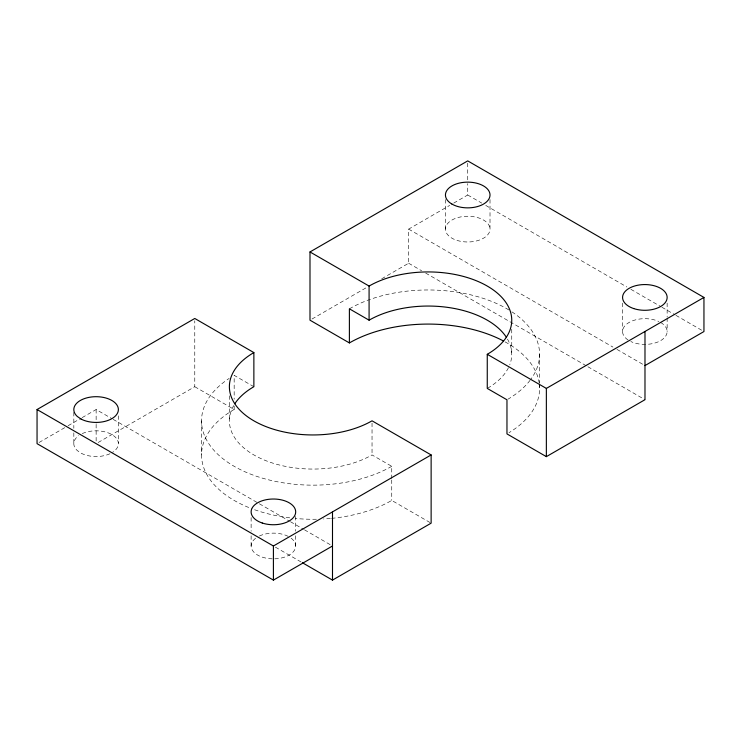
<?xml version="1.0" encoding="UTF-8"?>
<svg xmlns="http://www.w3.org/2000/svg" width="741" height="741" viewBox="0 0 741 741"><rect width="100%" height="100%" fill="white"/><g stroke="black" fill="none" stroke-linecap="round" stroke-linejoin="round"><path stroke-width="0.56" stroke-dasharray="3.71 2.78" d="M98.136 442.507L194.772 386.709L194.772 320.788M39.051 442.497L67.098 426.307M68.098 425.723L81.121 418.211M82.121 417.637L96.135 409.541L112.16 418.785M381.735 278.764L408.634 263.24L408.634 229.117L449.694 205.414M453.705 203.099L467.728 195.003L467.728 183.629M311.989 319.028L366.786 287.397M408.634 229.117L612.937 347.075M616.947 349.391L643.985 364.998M408.634 263.24L421.648 270.752M425.658 273.068L586.9 366.156M587.9 366.739L644.985 399.695M253.867 386.709L234.165 375.335L234.165 399.214M233.684 405.559A83.566 48.248 0 0 0 269.011 461.856A83.566 48.248 0 0 0 372.038 454.937L391.739 466.311L391.739 478.816M194.772 386.709L234.165 409.449A111.419 64.328 0 0 0 250.523 508.215M331.551 518.357A111.419 64.328 0 0 0 391.739 500.425L430.141 522.6M113.169 419.369L258.387 503.213M259.387 503.787L289.435 521.136M290.435 521.71L303.449 529.231M304.458 529.806L332.496 545.997M275.411 547.154L301.448 562.187M467.728 195.003L481.743 203.099M485.744 205.414L626.877 286.989M630.878 289.305L660.907 306.663M661.908 307.237L674.921 314.758M675.922 315.342L703.95 331.542M667.141 303.106L667.141 316.759M667.141 317.898L667.141 331.542M622.579 303.106L622.579 331.542M539.596 354.3L539.596 382.726M539.596 383.866L539.596 388.414M511.744 329.282L511.744 354.3M490.014 199.551L490.014 229.117A22.286 12.866 0 0 1 456.586 240.26A22.286 12.866 0 0 1 456.586 217.974A22.286 12.866 0 0 1 490.014 229.117M467.728 163.159L467.728 182.49M445.443 199.551L445.443 229.117M391.739 479.955L391.739 500.425M372.038 423.092L372.038 454.937M295.687 516.431L295.687 531.214M295.687 535.762L295.687 545.997M251.125 517.57L251.125 531.214M251.125 535.762L251.125 545.997M234.165 406.04L234.165 409.449M229.386 395.805L229.386 420.823M201.533 420.823L201.533 454.937M118.356 415.821L118.356 443.118M96.135 409.541L96.135 423.185M96.135 424.324L96.135 441.377M73.831 412.394L73.831 428.317M73.831 432.864L73.831 444.239M660.62 322.446A22.286 12.866 0 0 1 661.417 340.147A22.286 12.866 0 0 1 630.832 341.536M628.109 340.026A22.286 12.866 0 0 1 628.794 322.622A22.286 12.866 0 0 1 658.888 321.538M508.446 367.712A83.566 48.248 0 0 1 487.263 388.414M507.446 339.035A83.566 48.248 0 0 1 509.752 364.748M539.328 383.94A111.419 64.328 0 0 1 508.984 432.707M505.084 341.87A111.419 64.328 0 0 1 539.17 382.819M511.929 311.868A111.419 64.328 0 0 1 530.778 379.373M530.093 380.29A111.419 64.328 0 0 1 507.974 399.186M349.391 308.812A111.419 64.328 0 0 1 510.957 311.239M291.083 538.161A22.286 12.866 0 0 1 293.64 551.387A22.286 12.866 0 0 1 274.568 558.844M272.243 558.844A22.286 12.866 0 0 1 252.607 550.609A22.286 12.866 0 0 1 257.646 536.901M259.378 536.002A22.286 12.866 0 0 1 289.166 536.901M82.232 433.605A22.286 12.866 0 0 1 112.4 434.902A22.286 12.866 0 0 1 112.521 452.371M109.964 453.751A22.286 12.866 0 0 1 81.038 453.159L77.305 450.584A22.286 12.866 0 0 1 78.722 435.615M330.393 518.468A111.419 64.328 0 0 1 323.419 518.978M316.426 519.237A111.419 64.328 0 0 1 295.511 518.468M289.759 517.857A111.419 64.328 0 0 1 251.634 508.641M391.739 466.311A111.419 64.328 0 0 1 236.777 467.766A111.419 64.328 0 0 1 229.201 378.392"/><path stroke-width="1.11" d="M309.997 251.949L369.083 286.063A83.566 48.248 0 0 1 487.263 286.063A83.566 48.248 0 0 1 487.263 354.3L487.263 388.414L506.964 399.788L506.964 433.902L546.358 456.641L644.985 399.695L644.985 365.582L703.95 331.542L703.95 297.428L467.728 160.89L309.997 251.949L309.997 320.186L349.391 342.926A111.419 64.328 0 0 1 503.148 340.823M332.496 545.997L273.41 580.11L37.05 443.655L37.05 409.532L194.772 318.473L253.867 352.586A83.566 48.248 0 0 0 253.867 420.823A83.566 48.248 0 0 0 372.038 420.823L431.132 454.937L431.132 523.165L332.496 580.11L302.448 562.762M546.358 456.641L546.358 388.414L703.95 297.428M644.985 365.582L644.994 331.459M37.05 409.532L273.41 545.997L431.132 454.937M487.263 354.3L546.358 388.414M506.316 337.192A83.566 48.248 0 0 0 369.083 320.186L349.391 308.812L349.391 342.926M369.083 286.063L369.083 320.186M332.496 511.883L332.496 580.11M273.41 545.997L273.41 580.11M253.867 352.586L253.867 386.709A83.566 48.248 0 0 0 234.814 403.725M81.038 419.045L77.305 416.47A22.286 12.866 0 0 1 93.19 396.805A22.286 12.866 0 0 1 117.347 413.432A22.286 12.866 0 0 1 81.038 419.045M633.722 308.571A22.286 12.866 0 0 0 667.141 297.428A22.286 12.866 0 0 0 633.722 286.285A22.286 12.866 0 0 0 633.722 308.571M451.973 204.099A22.286 12.866 0 0 0 489.255 198.329A22.286 12.866 0 0 0 461.958 182.573A22.286 12.866 0 0 0 451.973 204.099M262.268 523.026A22.286 12.866 0 0 0 295.687 511.883A22.286 12.866 0 0 0 262.268 500.74A22.286 12.866 0 0 0 262.268 523.026"/></g></svg>
